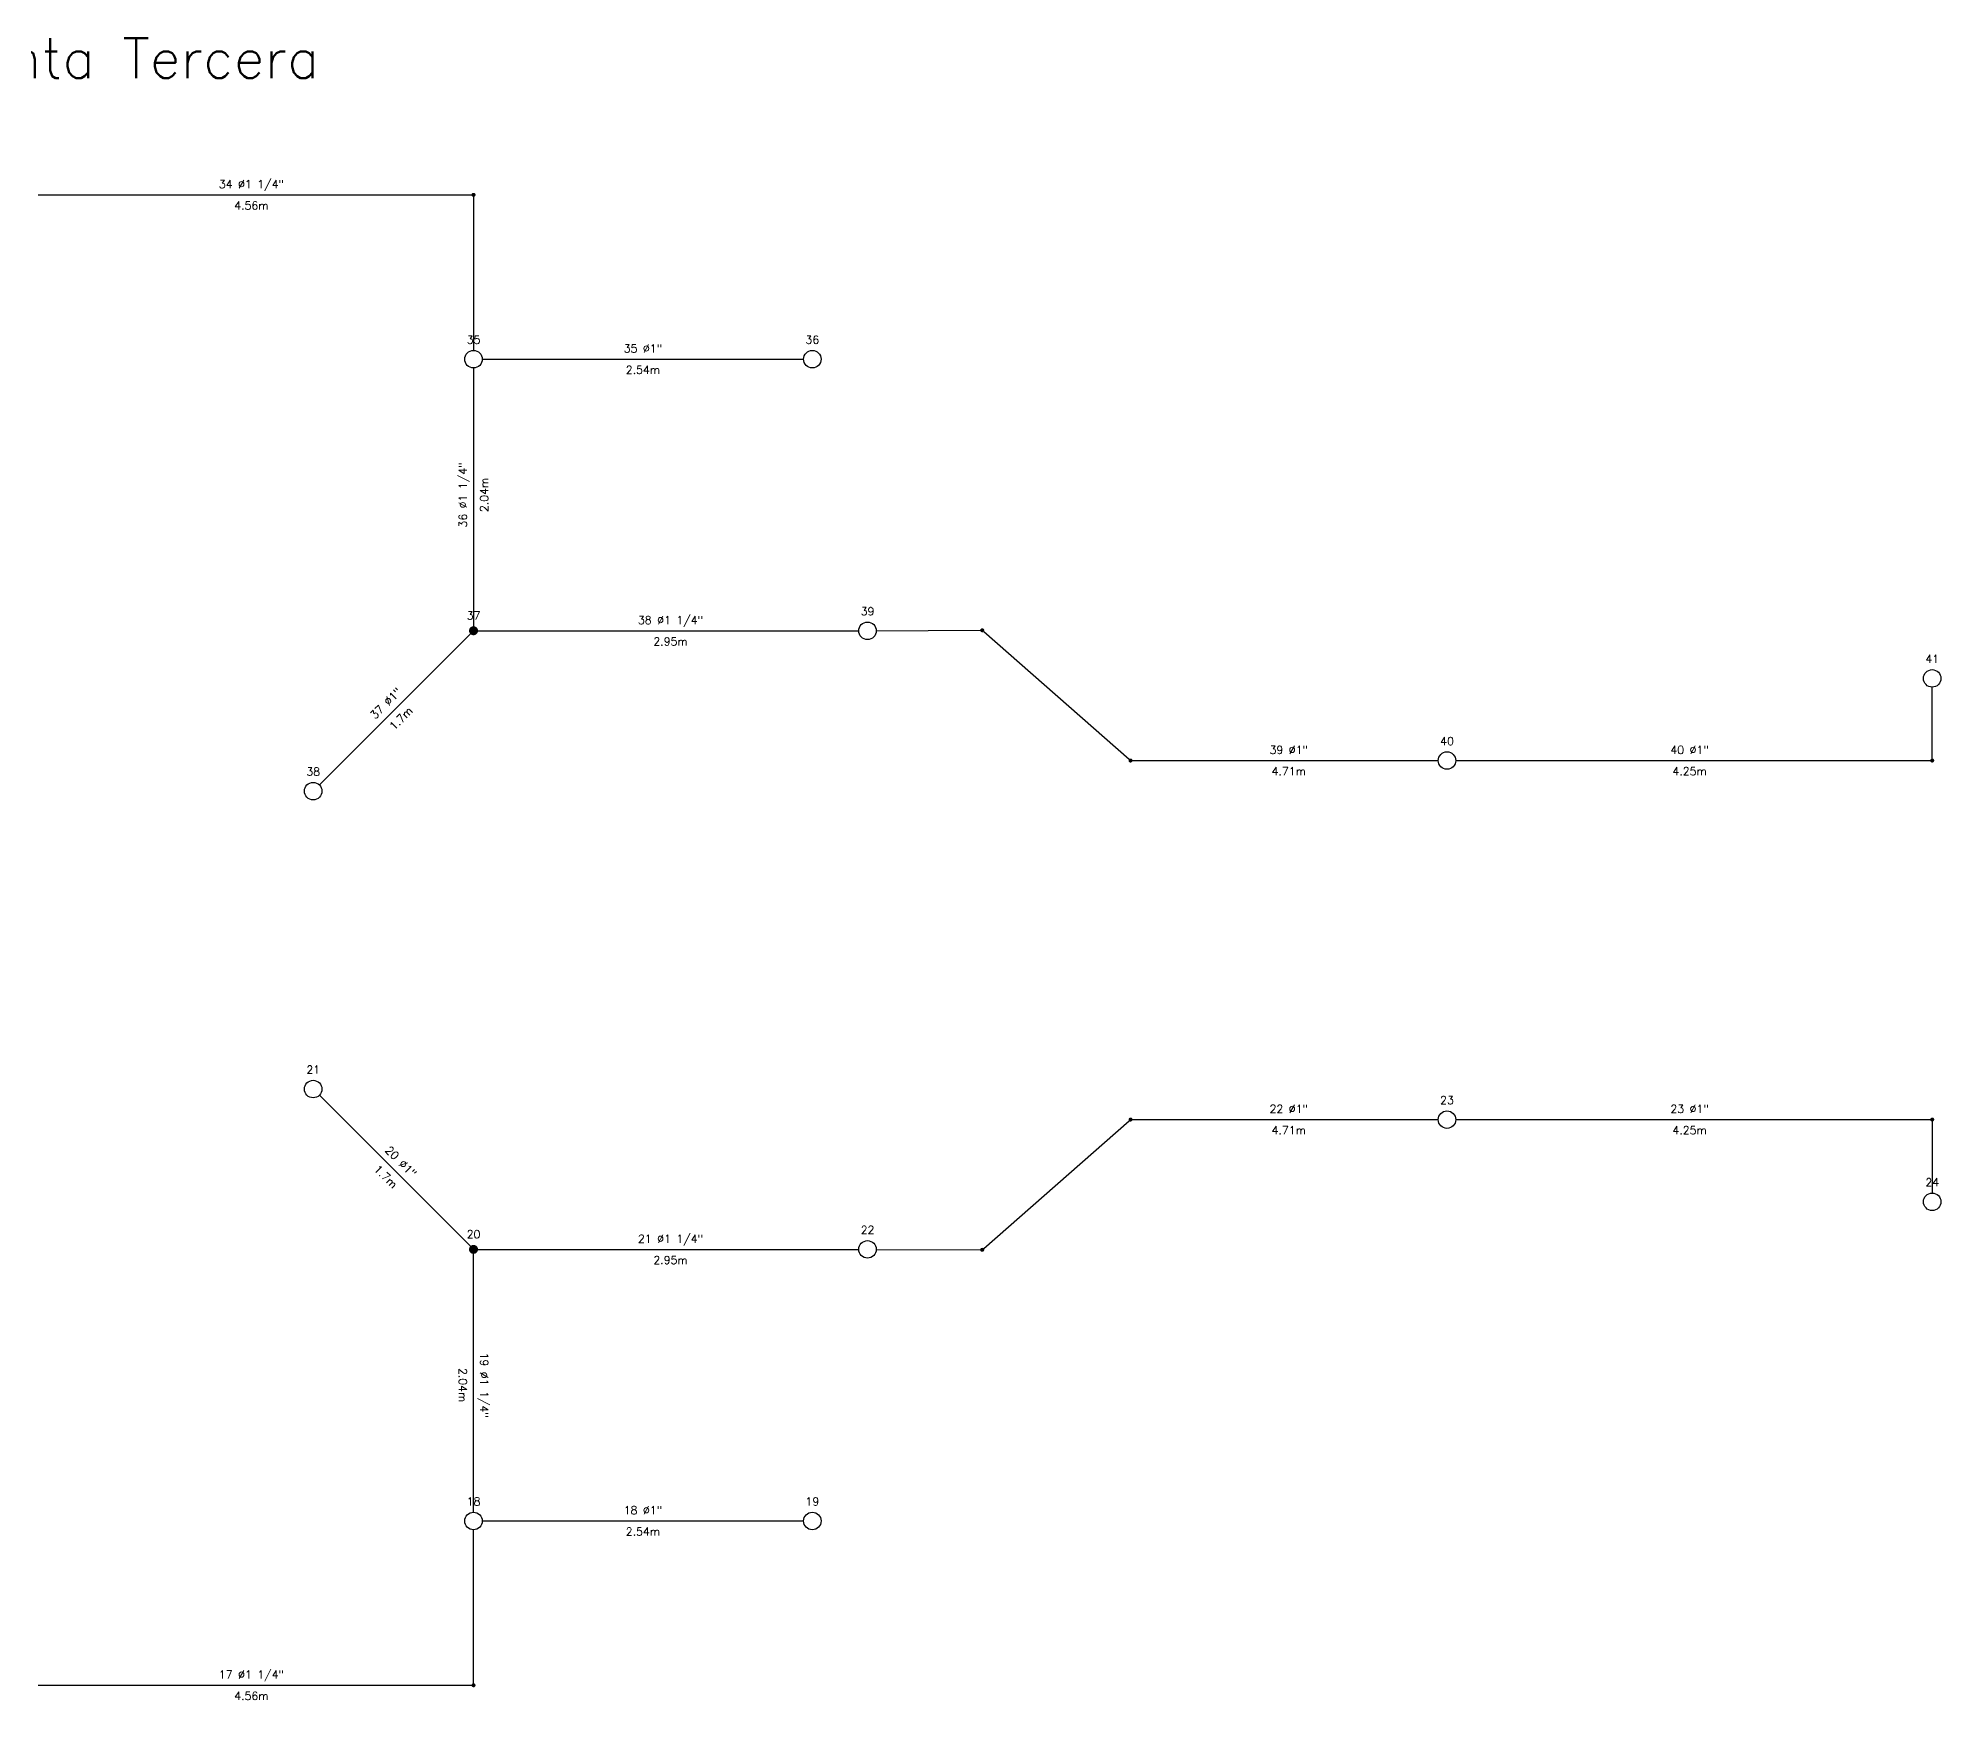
# Model space of a CAD drawing. Extents: x -4.3 to 30.7, y -1.3 to 87.7.
# Drawn here: x 16.36 to 30.63, y 16.33 to 28.79 of the extents above; entities that cross this region are included whole.
import ezdxf
from ezdxf.enums import TextEntityAlignment as Align

# ---------------------------------------------------------------- set-up
doc = ezdxf.new("R2010")
doc.units = 0
doc.header["$LTSCALE"] = 0.5
doc.layers.get('0').update_dxf_attribs({"linetype": 'CONTINUOUS'})
for name, color, linetype in [('TEXTO_NUDOS', 7, 'CONTINUOUS'), ('TEXTO_RAMAS', 7, 'CONTINUOUS'), ('UNIFILAR', 7, 'CONTINUOUS')]:
    doc.layers.add(name, color=color, linetype=linetype)
doc.styles.add('ROMANS', font='Romans', dxfattribs={"height": 2.5})

# ---------------------------------------------------------------- blocks, each defined once
blk = doc.blocks.new('NUDO_PASO_IPCI')
at = {"color": 0, "linetype": 'CONTINUOUS'}
for points in [[(-0.742494, 0.10584), (-0.749351, 0.031185), (-0.748721, -0.043781), (-0.749351, 0.031185)], [(-0.728219, 0.179437), (-0.742494, 0.10584), (-0.74061, -0.118309), (-0.748721, -0.043781)], [(-0.706667, 0.251241), (-0.728219, 0.179437), (-0.725099, -0.191656), (-0.74061, -0.118309)], [(-0.678054, 0.320535), (-0.706667, 0.251241), (-0.702343, -0.263087), (-0.725099, -0.191656)], [(-0.642667, 0.386626), (-0.678054, 0.320535), (-0.672569, -0.33189), (-0.702343, -0.263087)], [(-0.600858, 0.448854), (-0.642667, 0.386626), (-0.636075, -0.397377), (-0.672569, -0.33189)], [(-0.553045, 0.506597), (-0.600858, 0.448854), (-0.593226, -0.458893), (-0.636075, -0.397377)], [(-0.499707, 0.559279), (-0.553045, 0.506597), (-0.544449, -0.515825), (-0.593226, -0.458893)], [(-0.441376, 0.606372), (-0.499707, 0.559279), (-0.490233, -0.567602), (-0.544449, -0.515825)], [(-0.378635, 0.647407), (-0.441376, 0.606372), (-0.431118, -0.613708), (-0.490233, -0.567602)], [(-0.31211, 0.681973), (-0.378635, 0.647407), (-0.367696, -0.653682), (-0.431118, -0.613708)], [(-0.242467, 0.709725), (-0.31211, 0.681973), (-0.300599, -0.687124), (-0.367696, -0.653682)], [(-0.170402, 0.730386), (-0.242467, 0.709725), (-0.2305, -0.713702), (-0.300599, -0.687124)], [(-0.096633, 0.743749), (-0.170402, 0.730386), (-0.158097, -0.733148), (-0.2305, -0.713702)], [(-0.0219, 0.74968), (-0.096633, 0.743749), (-0.084114, -0.745268), (-0.158097, -0.733148)], [(0.053053, 0.748121), (-0.0219, 0.74968), (-0.009291, -0.749942), (-0.084114, -0.745268)], [(0.127475, 0.739087), (0.053053, 0.748121), (0.065624, -0.747123), (-0.009291, -0.749942)], [(0.200624, 0.722669), (0.127475, 0.739087), (0.139884, -0.736839), (0.065624, -0.747123)], [(0.271768, 0.699029), (0.200624, 0.722669), (0.212747, -0.719193), (0.139884, -0.736839)], [(0.340197, 0.668406), (0.271768, 0.699029), (0.283483, -0.694361), (0.212747, -0.719193)], [(0.405227, 0.631103), (0.340197, 0.668406), (0.351388, -0.662591), (0.283483, -0.694361)], [(0.466207, 0.587495), (0.405227, 0.631103), (0.415781, -0.624201), (0.351388, -0.662591)], [(0.52253, 0.538017), (0.466207, 0.587495), (0.47602, -0.579573), (0.415781, -0.624201)], [(0.573632, 0.483163), (0.52253, 0.538017), (0.531502, -0.529155), (0.47602, -0.579573)], [(0.619002, 0.423482), (0.573632, 0.483163), (0.581674, -0.47345), (0.531502, -0.529155)], [(0.658187, 0.359569), (0.619002, 0.423482), (0.626035, -0.413014), (0.581674, -0.47345)], [(0.690796, 0.292064), (0.658187, 0.359569), (0.66414, -0.348452), (0.626035, -0.413014)], [(0.716502, 0.22164), (0.690796, 0.292064), (0.695609, -0.280407), (0.66414, -0.348452)], [(0.73505, 0.149002), (0.716502, 0.22164), (0.720128, -0.209562), (0.695609, -0.280407)], [(0.746253, 0.074875), (0.73505, 0.149002), (0.737451, -0.136622), (0.720128, -0.209562)], [(0.75, 0), (0.746253, 0.074875), (0.747407, -0.062317), (0.737451, -0.136622)]]:
    blk.add_solid(points, dxfattribs=at)
blk = doc.blocks.new('NUDO_DERIVACION_IPCI')
at = {"color": 0, "linetype": 'CONTINUOUS'}
for points in [[(-0.742494, 0.10584), (-0.749351, 0.031185), (-0.748721, -0.043781), (-0.749351, 0.031185)], [(-0.728219, 0.179437), (-0.742494, 0.10584), (-0.74061, -0.118309), (-0.748721, -0.043781)], [(-0.706667, 0.251241), (-0.728219, 0.179437), (-0.725099, -0.191656), (-0.74061, -0.118309)], [(-0.678054, 0.320535), (-0.706667, 0.251241), (-0.702343, -0.263087), (-0.725099, -0.191656)], [(-0.642667, 0.386626), (-0.678054, 0.320535), (-0.672569, -0.33189), (-0.702343, -0.263087)], [(-0.600858, 0.448854), (-0.642667, 0.386626), (-0.636075, -0.397377), (-0.672569, -0.33189)], [(-0.553045, 0.506597), (-0.600858, 0.448854), (-0.593226, -0.458893), (-0.636075, -0.397377)], [(-0.499707, 0.559279), (-0.553045, 0.506597), (-0.544449, -0.515825), (-0.593226, -0.458893)], [(-0.441376, 0.606372), (-0.499707, 0.559279), (-0.490233, -0.567602), (-0.544449, -0.515825)], [(-0.378635, 0.647407), (-0.441376, 0.606372), (-0.431118, -0.613708), (-0.490233, -0.567602)], [(-0.31211, 0.681973), (-0.378635, 0.647407), (-0.367696, -0.653682), (-0.431118, -0.613708)], [(-0.242467, 0.709725), (-0.31211, 0.681973), (-0.300599, -0.687124), (-0.367696, -0.653682)], [(-0.170402, 0.730386), (-0.242467, 0.709725), (-0.2305, -0.713702), (-0.300599, -0.687124)], [(-0.096633, 0.743749), (-0.170402, 0.730386), (-0.158097, -0.733148), (-0.2305, -0.713702)], [(-0.0219, 0.74968), (-0.096633, 0.743749), (-0.084114, -0.745268), (-0.158097, -0.733148)], [(0.053053, 0.748121), (-0.0219, 0.74968), (-0.009291, -0.749942), (-0.084114, -0.745268)], [(0.127475, 0.739087), (0.053053, 0.748121), (0.065624, -0.747123), (-0.009291, -0.749942)], [(0.200624, 0.722669), (0.127475, 0.739087), (0.139884, -0.736839), (0.065624, -0.747123)], [(0.271768, 0.699029), (0.200624, 0.722669), (0.212747, -0.719193), (0.139884, -0.736839)], [(0.340197, 0.668406), (0.271768, 0.699029), (0.283483, -0.694361), (0.212747, -0.719193)], [(0.405227, 0.631103), (0.340197, 0.668406), (0.351388, -0.662591), (0.283483, -0.694361)], [(0.466207, 0.587495), (0.405227, 0.631103), (0.415781, -0.624201), (0.351388, -0.662591)], [(0.52253, 0.538017), (0.466207, 0.587495), (0.47602, -0.579573), (0.415781, -0.624201)], [(0.573632, 0.483163), (0.52253, 0.538017), (0.531502, -0.529155), (0.47602, -0.579573)], [(0.619002, 0.423482), (0.573632, 0.483163), (0.581674, -0.47345), (0.531502, -0.529155)], [(0.658187, 0.359569), (0.619002, 0.423482), (0.626035, -0.413014), (0.581674, -0.47345)], [(0.690796, 0.292064), (0.658187, 0.359569), (0.66414, -0.348452), (0.626035, -0.413014)], [(0.716502, 0.22164), (0.690796, 0.292064), (0.695609, -0.280407), (0.66414, -0.348452)], [(0.73505, 0.149002), (0.716502, 0.22164), (0.720128, -0.209562), (0.695609, -0.280407)], [(0.746253, 0.074875), (0.73505, 0.149002), (0.737451, -0.136622), (0.720128, -0.209562)], [(0.75, 0), (0.746253, 0.074875), (0.747407, -0.062317), (0.737451, -0.136622)]]:
    blk.add_solid(points, dxfattribs=at)
blk = doc.blocks.new('ROCIADOR_AUTOMATICO_IPCI')
at = {"color": 0, "linetype": 'CONTINUOUS'}
blk.add_circle((-0.004736, -0.005671), 1.5, dxfattribs=at)

msp = doc.modelspace()

# ---------------------------------------------------------------- linework, layer by layer
at = {"layer": 'UNIFILAR', "color": 94, "linetype": 'CONTINUOUS'}
for p, q in [((16.361914, 27.61217, 2.5), (19.612012, 27.61217, 2.5)), ((19.627012, 27.59717, 2.5), (19.627034, 26.445524, 2.5)), ((19.627029, 26.314274, 2.5), (19.626854, 24.377471, 2.5)), ((19.69266, 26.379899, 2.5), (22.10141, 26.379899, 2.5)), ((19.602986, 24.319856, 2.5), (18.471173, 23.188044, 2.5)), ((19.660601, 24.343721, 2.5), (22.515475, 24.343721, 2.5)), ((22.646725, 24.343981, 2.5), (23.426094, 24.347064, 2.5)), ((23.452364, 24.337225, 2.5), (24.54183, 23.380374, 2.5)), ((30.564006, 23.385475, 2.5), (30.564006, 23.920911, 2.5)), ((24.5681, 23.370475, 2.5), (26.860434, 23.370475, 2.5)), ((26.991684, 23.370475, 2.5), (30.549006, 23.370475, 2.5)), ((19.602986, 19.729103, 2.5), (18.471173, 20.860916, 2.5)), ((23.452364, 19.711735, 2.5), (24.54183, 20.668586, 2.5)), ((24.5681, 20.678485, 2.5), (26.860434, 20.678485, 2.5)), ((26.991684, 20.678485, 2.5), (30.549006, 20.678485, 2.5)), ((30.564006, 20.663485, 2.5), (30.564006, 20.128048, 2.5)), ((19.660601, 19.705238, 2.5), (22.515475, 19.705238, 2.5)), ((22.646725, 19.704979, 2.5), (23.426094, 19.701896, 2.5)), ((19.627029, 17.734685, 2.5), (19.626854, 19.671488, 2.5)), ((19.627012, 16.45179, 2.5), (19.627034, 17.603435, 2.5)), ((19.69266, 17.66906, 2.5), (22.10141, 17.66906, 2.5)), ((16.361914, 16.43679, 2.5), (19.612012, 16.43679, 2.5))]:
    msp.add_line(p, q, dxfattribs=at)

# ---------------------------------------------------------------- block references
for name, p, xscale, yscale in [('NUDO_PASO_IPCI', (19.627012, 27.61217, 2.5), 0.02, 0.02), ('ROCIADOR_AUTOMATICO_IPCI', (19.627035, 26.379899, 2.5), 0.04375, 0.04375), ('ROCIADOR_AUTOMATICO_IPCI', (22.167035, 26.379899, 2.5), 0.04375, 0.04375), ('ROCIADOR_AUTOMATICO_IPCI', (22.5811, 24.343721, 2.5), 0.04375, 0.04375), ('NUDO_DERIVACION_IPCI', (19.626851, 24.343721, 2.5), 0.045, 0.045), ('NUDO_PASO_IPCI', (23.441094, 24.347123, 2.5), 0.02, 0.02), ('ROCIADOR_AUTOMATICO_IPCI', (30.564006, 23.986536, 2.5), 0.04375, 0.04375), ('ROCIADOR_AUTOMATICO_IPCI', (26.926059, 23.370475, 2.5), 0.04375, 0.04375), ('NUDO_PASO_IPCI', (24.5531, 23.370475, 2.5), 0.02, 0.02), ('NUDO_PASO_IPCI', (30.564006, 23.370475, 2.5), 0.02, 0.02), ('ROCIADOR_AUTOMATICO_IPCI', (18.424769, 23.14164, 2.5), 0.04375, 0.04375), ('ROCIADOR_AUTOMATICO_IPCI', (18.424769, 20.90732, 2.5), 0.04375, 0.04375), ('NUDO_PASO_IPCI', (24.5531, 20.678485, 2.5), 0.02, 0.02), ('ROCIADOR_AUTOMATICO_IPCI', (26.926059, 20.678485, 2.5), 0.04375, 0.04375), ('NUDO_PASO_IPCI', (30.564006, 20.678485, 2.5), 0.02, 0.02), ('ROCIADOR_AUTOMATICO_IPCI', (30.564006, 20.062423, 2.5), 0.04375, 0.04375), ('NUDO_DERIVACION_IPCI', (19.626851, 19.705238, 2.5), 0.045, 0.045), ('ROCIADOR_AUTOMATICO_IPCI', (22.5811, 19.705238, 2.5), 0.04375, 0.04375), ('NUDO_PASO_IPCI', (23.441094, 19.701836, 2.5), 0.02, 0.02), ('ROCIADOR_AUTOMATICO_IPCI', (19.627035, 17.66906, 2.5), 0.04375, 0.04375), ('ROCIADOR_AUTOMATICO_IPCI', (22.167035, 17.66906, 2.5), 0.04375, 0.04375), ('NUDO_PASO_IPCI', (19.627012, 16.43679, 2.5), 0.02, 0.02)]:
    msp.add_blockref(name, p, dxfattribs=dict(at, xscale=xscale, yscale=yscale))

# ---------------------------------------------------------------- texts
at = {"color": 7, "linetype": 'CONTINUOUS', "style": 'ROMANS'}
msp.add_text('Planta Tercera', height=0.3, dxfattribs=at).set_placement((17, 28.787688), align=Align.TOP_CENTER)
at = {"layer": 'TEXTO_NUDOS', "color": 94, "linetype": 'CONTINUOUS', "style": 'ROMANS'}
for s, p in [('35', (19.627035, 26.495524, 2.5)), ('36', (22.167035, 26.495524, 2.5)), ('37', (19.626851, 24.427471, 2.5)), ('39', (22.5811, 24.459346, 2.5)), ('41', (30.564006, 24.102161, 2.5)), ('40', (26.926059, 23.4861, 2.5)), ('38', (18.424769, 23.257265, 2.5)), ('21', (18.424769, 21.022945, 2.5)), ('23', (26.926059, 20.79411, 2.5)), ('24', (30.564006, 20.178048, 2.5)), ('20', (19.626851, 19.788988, 2.5)), ('22', (22.5811, 19.820863, 2.5)), ('18', (19.627035, 17.784685, 2.5)), ('19', (22.167035, 17.784685, 2.5))]:
    msp.add_text(s, height=0.06, dxfattribs=at).set_placement(p, align=Align.CENTER)
at = {"layer": 'TEXTO_RAMAS', "color": 94, "linetype": 'CONTINUOUS', "style": 'ROMANS'}
for s, p in [('34 Ø1 1/4"', (17.96165, 27.66217, 2.5)), ('35 Ø1"', (20.897035, 26.429899, 2.5)), ('38 Ø1 1/4"', (21.103975, 24.393721, 2.5)), ('39 Ø1"', (25.739579, 23.420475, 2.5)), ('22 Ø1"', (25.739579, 20.728485, 2.5)), ('23 Ø1"', (28.745032, 20.728485, 2.5)), ('21 Ø1 1/4"', (21.103975, 19.755238, 2.5)), ('18 Ø1"', (20.897035, 17.71906, 2.5)), ('17 Ø1 1/4"', (17.96165, 16.48679, 2.5))]:
    msp.add_text(s, height=0.06, dxfattribs=at).set_placement(p, align=Align.CENTER)
for s, p in [('4.56m', (17.96165, 27.56217, 2.5)), ('2.54m', (20.897035, 26.329899, 2.5)), ('2.95m', (21.103975, 24.293721, 2.5)), ('4.71m', (25.739579, 23.320475, 2.5)), ('4.71m', (25.739579, 20.628485, 2.5)), ('4.25m', (28.745032, 20.628485, 2.5)), ('2.95m', (21.103975, 19.655238, 2.5)), ('4.56m', (17.96165, 16.38679, 2.5))]:
    msp.add_text(s, height=0.06, dxfattribs=at).set_placement(p, align=Align.TOP_CENTER)
for s, rotation, p in [('36 Ø1 1/4"', 89.994817, (19.576943, 25.361815, 2.5)), ('37 Ø1"', 45, (18.990455, 23.778036, 2.5)), ('40 Ø1"', 360, (28.745032, 23.420475, 2.5)), ('20 Ø1"', 315, (19.061165, 20.341635, 2.5)), ('19 Ø1 1/4"', 270.005183, (19.676943, 18.687154, 2.5))]:
    msp.add_text(s, height=0.06, rotation=rotation, dxfattribs=at).set_placement(p, align=Align.CENTER)
for s, rotation, p in [('2.04m', 89.994817, (19.676943, 25.361806, 2.5)), ('1.7m', 45, (19.061165, 23.707325, 2.5)), ('4.25m', 360, (28.745032, 23.320475, 2.5)), ('1.7m', 315, (18.990455, 20.270924, 2.5)), ('2.04m', 270.005183, (19.576943, 18.687145, 2.5)), ('2.54m', 360, (20.897035, 17.61906, 2.5))]:
    msp.add_text(s, height=0.06, rotation=rotation, dxfattribs=at).set_placement(p, align=Align.TOP_CENTER)

doc.saveas('drawing.dxf')
